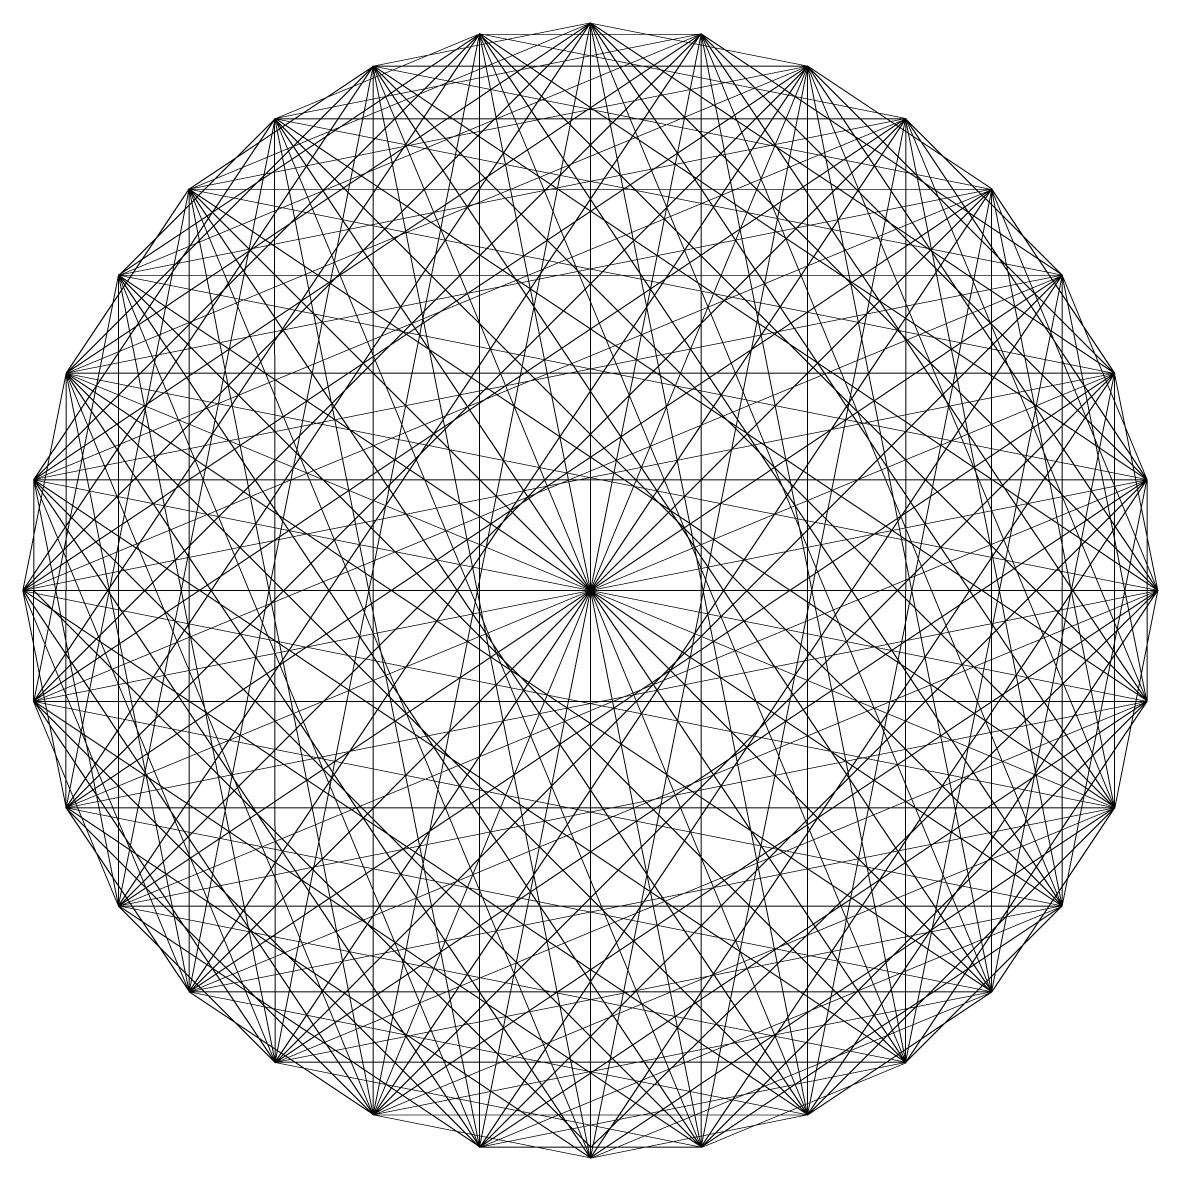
# Model space of a CAD drawing. Header units: millimetres. Extents: x -98331 to 20492277063, y -17414975531 to 5515447517.
# Drawn here: x 20487229757 to 20492277063, y -17414975531 to -17409928725 of the extents above.
import ezdxf

# ---------------------------------------------------------------- set-up
doc = ezdxf.new("R2010")
doc.units = ezdxf.units.MM
doc.layers.get('0').update_dxf_attribs({"lineweight": 0})
doc.layers.add('geo', color=7, linetype='Continuous')

# ---------------------------------------------------------------- blocks, each defined once
blk = doc.blocks.new('Geomatics circle mon71019')
at = {"layer": 'geo', "color": 1, "linetype": 'Continuous', "lineweight": 0}
for p, q in [((-23.298, -9.632), (0.009, 25.239)), ((-9.649, -23.296), (0, 25.24)), ((-4.91, 24.759), (-24.721, -4.897)), ((4.933, 24.749), (-24.719, 4.933)), ((-23.291, 9.66), (0.018, 25.232)), ((-4.913, 24.746), (-20.965, 14.024)), ((4.917, 24.752), (-20.959, -13.981)), ((-4.927, 24.74), (-14.011, -20.947)), ((4.924, 24.745), (-14.008, 20.98)), ((-9.65, 23.303), (0.005, 25.234)), ((0, 0), (-4.927, 24.736)), ((-4.921, 24.745), (-4.921, 24.745)), ((14.02, 20.979), (-4.912, 24.744)), ((24.752, 4.929), (-4.903, 24.742)), ((-0.188, 25.112), (-0.188, 25.112)), ((-0.001, 25.225), (9.658, -23.309)), ((0, 0), (4.929, 24.736)), ((0.005, 25.223), (9.661, 23.313)), ((0.011, 25.232), (23.316, 9.655)), ((0.012, 25.227), (23.309, -9.649)), ((4.924, 24.746), (4.924, 24.746)), ((20.981, 14.027), (4.933, 24.751)), ((20.979, -14), (-4.901, 24.73)), ((14.02, -20.963), (4.929, 24.725)), ((24.749, -4.921), (4.931, 24.729)), ((-25.216, 0.012), (9.66, 23.309)), ((-25.211, 0.019), (-9.635, 23.323)), ((-17.838, -17.825), (-9.649, 23.309)), ((-17.829, 17.839), (9.666, 23.306)), ((-17.828, -17.819), (9.661, 23.329)), ((-17.825, 17.838), (-9.644, 23.316)), ((-9.66, 23.303), (-0.001, -25.227)), ((-9.647, 23.306), (17.85, -17.837)), ((-9.643, 23.306), (17.848, 17.833)), ((-9.639, 23.319), (25.23, 0.012)), ((0.011, -25.217), (9.66, 23.315)), ((9.437, 23.273), (9.437, 23.273)), ((9.658, 23.303), (17.835, -17.833)), ((9.66, 23.313), (17.85, 17.851)), ((9.66, 23.302), (25.233, -0.007)), ((-9.775, 23.13), (-9.775, 23.13)), ((-14.007, 20.99), (-24.731, 4.941)), ((14.011, 20.981), (-24.719, -4.9)), ((-14.008, 20.984), (-20.965, -13.994)), ((14.021, 20.979), (-20.956, 14.017)), ((0, 0), (-14.017, 20.965)), ((-14.016, 20.963), (-4.926, -24.722)), ((-14.009, 20.98), (-14.009, 20.98)), ((20.981, 14.016), (-13.996, 20.971)), ((24.744, -4.899), (-13.988, 20.98)), ((0, 0), (14.02, 20.965)), ((4.931, -24.722), (14.014, 20.964)), ((20.976, -14.018), (14.013, 20.961)), ((14.021, 20.99), (14.021, 20.99)), ((24.747, 4.925), (14.023, 20.974)), ((-23.299, 9.664), (17.836, 17.839)), ((-23.297, -9.641), (-17.825, 17.851)), ((-23.295, -9.647), (17.848, 17.85)), ((-23.291, 9.666), (-17.831, 17.858)), ((-17.834, 17.833), (9.66, -23.307)), ((-9.656, -23.302), (-17.831, 17.836)), ((-17.829, 17.846), (23.321, -9.641)), ((-17.829, 17.844), (23.308, 9.655)), ((-9.638, -23.291), (17.848, 17.854)), ((17.842, 17.842), (9.653, -23.293)), ((17.627, 17.9), (17.627, 17.9)), ((17.835, 17.833), (23.3, -9.66)), ((17.84, 17.837), (23.316, 9.655)), ((-17.88, 17.635), (-17.88, 17.635)), ((-20.972, 14.022), (-24.737, -4.91)), ((20.966, 14.024), (-24.72, 4.934)), ((0, 0), (-20.976, 14.018)), ((-20.972, 14.019), (-14.009, -20.96)), ((-20.968, 14.029), (-20.968, 14.029)), ((-20.965, 14.005), (4.917, -24.725)), ((24.738, 4.934), (-20.952, 14.018)), ((-4.903, -24.718), (20.976, 14.016)), ((0, 0), (20.979, 14.018)), ((14.013, -20.969), (20.969, 14.012)), ((24.741, -4.92), (20.977, 14.012)), ((20.979, 14.021), (20.979, 14.021)), ((-25.22, 0.004), (23.314, 9.664)), ((-25.217, 0.007), (-23.305, 9.665)), ((-17.831, -17.831), (-23.298, 9.664)), ((-23.298, 9.658), (17.846, -17.827)), ((-23.298, 9.654), (25.237, 0.006)), ((0.004, -25.221), (-23.291, 9.654)), ((-17.822, -17.834), (23.316, 9.66)), ((23.313, 9.666), (0.007, -25.203)), ((23.301, 9.659), (17.832, -17.834)), ((23.13, 9.788), (23.13, 9.788)), ((23.3, 9.653), (25.229, 0)), ((-23.266, 9.439), (-23.266, 9.439)), ((0, 0), (-24.747, 4.927)), ((-24.739, 4.926), (-24.739, 4.926)), ((-24.738, 4.922), (-20.973, -14.009)), ((-24.732, 4.928), (-4.917, -24.724)), ((-24.726, 4.923), (14.01, -20.953)), ((-13.995, -20.964), (24.735, 4.918)), ((0, 0), (24.75, 4.927)), ((4.924, -24.725), (24.735, 4.931)), ((20.976, -14.005), (24.741, 4.927)), ((24.741, 4.927), (24.741, 4.927)), ((-23.296, -9.652), (-25.225, 0.002)), ((-9.644, -23.296), (-25.215, 0.014)), ((9.66, -23.293), (-25.211, 0.014)), ((0, 0), (-24.747, -4.927)), ((-23.298, -9.655), (25.233, 0.004)), ((0, 0), (-20.976, -14.019)), ((0, 0), (-14.017, -20.966)), ((25.233, 0.004), (-9.644, -23.293)), ((0, 0), (-4.927, -24.737)), ((0, 0), (4.929, -24.737)), ((0, 0), (14.02, -20.966)), ((0, 0), (20.979, -14.019)), ((0, 0), (24.75, -4.927)), ((25.227, 0.017), (9.651, -23.29)), ((25.221, 0.011), (23.31, -9.647)), ((25.108, 0.191), (25.108, 0.191)), ((-25.218, -0.002), (23.313, -9.652)), ((-25.104, -0.19), (-25.104, -0.19)), ((-24.738, -4.925), (-24.738, -4.925)), ((-24.732, -4.906), (4.924, -24.716)), ((-24.731, -4.919), (-14.008, -20.969)), ((-24.726, -4.924), (20.962, -14.008)), ((-20.959, -14.012), (24.727, -4.92)), ((-4.917, -24.732), (24.734, -4.915)), ((14.021, -20.954), (24.746, -4.907)), ((24.743, -4.908), (24.743, -4.908)), ((23.27, -9.422), (23.27, -9.422)), ((-17.822, -17.831), (-23.3, -9.649)), ((0.009, -25.205), (-23.297, -9.629)), ((17.84, -17.834), (-23.295, -9.646)), ((-23.113, -9.781), (-23.113, -9.781)), ((23.306, -9.649), (-17.831, -17.826)), ((23.306, -9.645), (-0.002, -25.215)), ((23.307, -9.632), (17.845, -17.823)), ((-20.972, -14.006), (14.01, -20.962)), ((-20.965, -14.016), (-20.965, -14.016)), ((-20.964, -14.002), (-4.913, -24.726)), ((-14.015, -20.965), (20.964, -14.005)), ((4.929, -24.731), (20.978, -14.007)), ((20.985, -13.994), (20.985, -13.994)), ((17.896, -17.599), (17.896, -17.599)), ((9.656, -23.295), (-17.836, -17.825)), ((-9.639, -23.286), (-17.83, -17.826)), ((-17.608, -17.876), (-17.608, -17.876)), ((17.835, -17.826), (-9.657, -23.293)), ((17.842, -17.823), (9.661, -23.301)), ((-14.008, -20.969), (4.924, -24.734)), ((-14.001, -20.964), (-14.001, -20.964)), ((-4.917, -24.733), (14.013, -20.969)), ((14.027, -20.964), (14.027, -20.964)), ((9.791, -23.112), (9.791, -23.112)), ((0.008, -25.214), (-9.65, -23.302)), ((-9.425, -23.264), (-9.425, -23.264)), ((9.656, -23.291), (0.001, -25.222)), ((-4.911, -24.737), (-4.911, -24.737)), ((0.194, -25.1), (0.194, -25.1)), ((4.929, -24.734), (4.929, -24.734))]:
    blk.add_line(p, q, dxfattribs=at)
at = {"layer": 'geo', "color": 2, "linetype": 'Continuous', "lineweight": 0}
for p, q in [((0.001, 25.218), (-25.223, -0.007)), ((-24.732, -4.934), (4.929, 24.737)), ((-24.729, 4.92), (-4.926, 24.737)), ((-4.927, 24.735), (24.744, -4.927)), ((25.229, 0), (0, 25.225)), ((4.927, 24.732), (24.744, 4.927)), ((9.66, 23.3), (-23.305, -9.662)), ((-9.654, 23.296), (-23.299, 9.648)), ((23.307, -9.659), (-9.656, 23.307)), ((23.303, 9.655), (9.658, 23.303)), ((-20.964, 14.005), (-14.015, 20.965)), ((-20.957, -14.024), (14.018, 20.965)), ((-14.016, 20.96), (20.972, -14.014)), ((14.013, 20.964), (20.972, 14.016)), ((0, 0), (-17.836, 17.838)), ((0, 0), (17.837, 17.838)), ((17.836, 18.132), (17.836, 18.132)), ((14.02, -20.958), (-20.974, 14.016)), ((20.961, 14.012), (-14.015, -20.982)), ((-23.302, 9.654), (9.657, -23.302)), ((-9.652, -23.309), (23.303, 9.65)), ((4.926, -24.727), (-24.741, 4.928)), ((24.73, 4.919), (-4.927, -24.749)), ((-24.746, 0), (0, -24.726)), ((0, 0), (-17.836, -17.838)), ((0, 0), (17.837, -17.838)), ((0.004, -24.753), (25.229, 0)), ((-4.924, -24.729), (-24.741, -4.927)), ((24.731, -4.931), (4.929, -24.749)), ((-23.308, -9.658), (-9.657, -23.302)), ((9.656, -23.305), (23.302, -9.664)), ((-14.016, -20.963), (-20.973, -14.019)), ((20.964, -14.021), (14.02, -20.958)), ((-17.831, -17.831), (-17.831, -17.831)), ((18.138, -17.834), (18.138, -17.834)), ((4.929, -24.729), (4.929, -24.729))]:
    blk.add_line(p, q, dxfattribs=at)
at = {"layer": 'geo', "color": 114, "linetype": 'Continuous', "lineweight": 0}
for p, q in [((-20.95, 14.012), (4.944, 24.744)), ((0.014, 25.223), (-17.82, 17.833)), ((-14.002, 20.973), (-4.911, 24.744)), ((-4.927, 24.735), (14.019, -20.965)), ((17.836, -17.837), (0, 25.227)), ((4.927, 24.733), (20.978, -14.019)), ((9.674, 23.302), (-23.291, 9.653)), ((0, 0), (-9.657, 23.307)), ((0, 0), (9.66, 23.307)), ((23.308, -9.659), (9.658, 23.307)), ((-24.718, 4.922), (14.034, 20.973)), ((4.931, -24.737), (-14.014, 20.964)), ((14.019, 20.965), (24.749, -4.927)), ((17.853, 17.833), (-25.211, -0.006)), ((-17.831, 17.836), (0.005, -25.228)), ((25.228, 0.001), (17.837, 17.835)), ((-24.719, -4.933), (20.981, 14.012)), ((-4.921, -24.735), (-20.973, 14.017)), ((20.978, 14.018), (24.749, 4.926)), ((0, 0), (-23.307, 9.658)), ((-23.302, 9.657), (-9.652, -23.308)), ((0, 0), (23.308, 9.658)), ((-14.014, -20.966), (-24.744, 4.926)), ((24.751, 4.926), (-20.949, -14.019)), ((0, 0), (-23.307, -9.659)), ((0, 0), (-9.657, -23.308)), ((0, 0), (9.66, -23.308)), ((0, 0), (23.308, -9.659)), ((-25.223, -0.002), (-17.832, -17.837)), ((-17.821, -17.838), (25.244, -0.001)), ((-20.973, -14.019), (-24.744, -4.927)), ((24.75, -4.929), (-14.001, -20.979)), ((-9.642, -23.308), (23.324, -9.659)), ((20.981, -14.019), (-4.911, -24.751)), ((0.018, -25.228), (17.852, -17.839)), ((14.034, -20.979), (4.944, -24.751))]:
    blk.add_line(p, q, dxfattribs=at)
at = {"layer": 'geo', "color": 250, "linetype": 'Continuous', "lineweight": 0}
for p, q in [((0, 0), (0, 25.228)), ((-4.945, 24.707), (4.926, 24.729)), ((-4.929, 24.701), (-4.924, -24.725)), ((4.929, 24.729), (4.929, -24.7)), ((-9.656, -23.297), (-9.654, 23.316)), ((-9.654, 23.316), (9.658, 23.303)), ((9.655, -23.298), (9.656, 23.308)), ((-14.033, 20.947), (-14.009, -20.954)), ((14.014, 20.963), (-14.016, 20.962)), ((-14.007, 20.962), (-14.007, 20.962)), ((14.018, 20.96), (14.014, -20.954)), ((-17.828, -17.827), (-17.83, 17.827)), ((-17.828, 17.833), (17.837, 17.838)), ((17.835, -17.833), (17.836, 17.831)), ((20.971, 14.016), (-20.972, 14.012)), ((-20.972, 14.012), (-20.967, -14.014)), ((20.969, 14.016), (20.969, 14.016)), ((20.978, -14.019), (20.969, 14.016)), ((-23.31, -9.659), (-23.296, 9.65)), ((-23.307, 9.658), (23.302, 9.658)), ((-23.288, 9.651), (-23.288, 9.651)), ((23.3, 9.657), (23.3, -9.66)), ((-24.737, 4.923), (-24.745, -4.925)), ((24.743, 4.927), (-24.741, 4.928)), ((24.74, 4.926), (24.74, 4.926)), ((24.743, -4.927), (24.743, 4.928)), ((0, 0), (-25.229, 0)), ((0, 0), (0, -25.228)), ((0, 0), (25.229, 0)), ((-24.734, -4.927), (24.743, -4.927)), ((23.293, -9.66), (-23.312, -9.66)), ((-20.967, -14.019), (20.972, -14.017)), ((17.833, -17.834), (-17.829, -17.834)), ((-14.011, -20.958), (14.018, -20.963)), ((9.656, -23.305), (-9.656, -23.297)), ((-4.923, -24.731), (4.923, -24.731))]:
    blk.add_line(p, q, dxfattribs=at)

msp = doc.modelspace()

# ---------------------------------------------------------------- block references
at = {"color": 1, "linetype": 'Continuous', "lineweight": 0, "xscale": 100000, "yscale": 100000, "zscale": 100000}
msp.add_blockref('Geomatics circle mon71019', (20489752670, -17412452740), dxfattribs=at)

doc.saveas('drawing.dxf')
